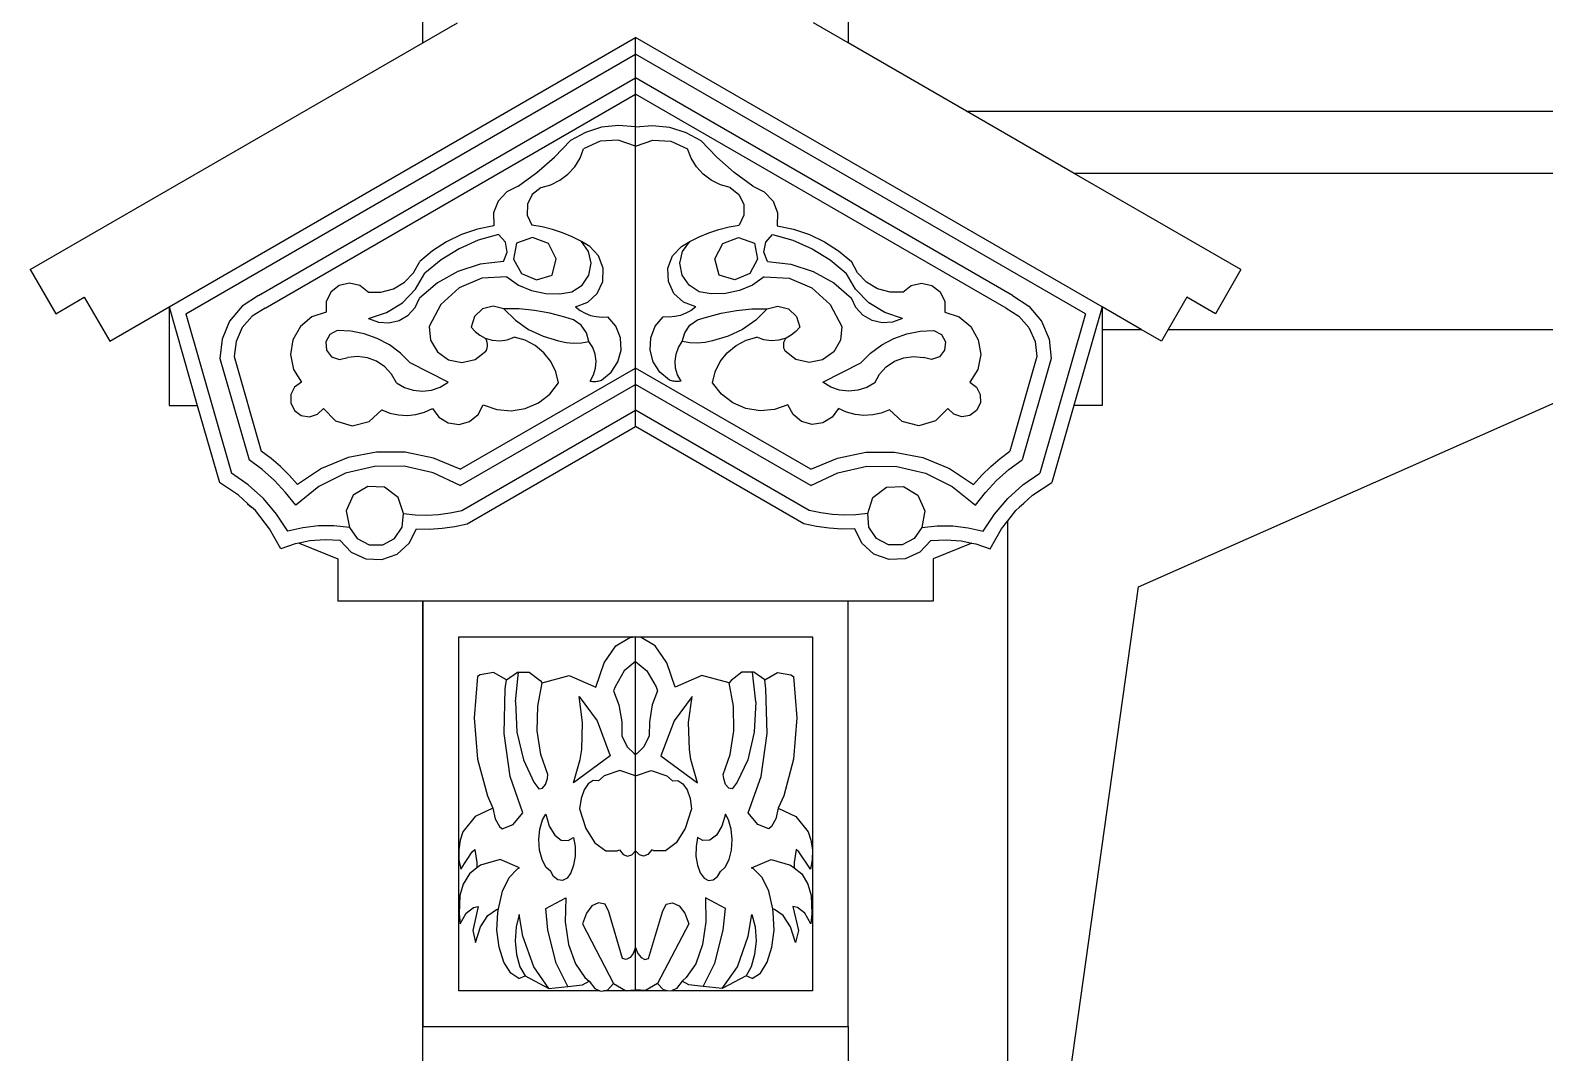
# Model space of a CAD drawing. Extents: x -24961 to 905641, y -154323 to 635957.
# Drawn here: x 395484 to 396909, y -129933 to -128971 of the extents above; entities that cross this region are included whole.
import ezdxf

# ---------------------------------------------------------------- set-up
doc = ezdxf.new("R2010")
doc.units = 0
doc.header["$LTSCALE"] = 1000
doc.header["$MEASUREMENT"] = 0
doc.layers.add('WALL', color=9, linetype='Continuous')
doc.layers.add('建筑_瓦', color=8, linetype='Continuous')

msp = doc.modelspace()

# ---------------------------------------------------------------- linework, layer by layer
for p, q in [((395853.6, -128983.1), (395853.6, -128607.9)), ((396253.6, -128936.2), (396253.6, -128983.1)), ((395853.6, -128983.1), (395886.1, -128964.4)), ((396253.6, -128983.1), (396221.1, -128964.4)), ((395484.4, -129196.3), (395853.6, -128983.1)), ((395614.9, -129231.4), (396053.6, -128978.2)), ((396053.6, -128993.6), (396053.6, -128978.2)), ((396492.3, -129231.4), (396053.6, -128978.2)), ((396364.7, -129047.3), (396253.6, -128983.1)), ((395630.6, -129237.8), (396053.6, -128993.6)), ((396053.6, -129015.9), (396053.6, -128993.6)), ((396476.6, -129237.8), (396053.6, -128993.6)), ((395699.1, -129220.6), (396053.6, -129015.9)), ((396053.6, -129031.3), (396053.6, -129015.9)), ((396408.1, -129220.6), (396053.6, -129015.9)), ((395705.2, -129232.5), (396053.6, -129031.3)), ((396053.6, -129062.1), (396053.6, -129031.3)), ((396402, -129232.5), (396053.6, -129031.3)), ((396364.7, -129047.3), (402553.6, -129047.3)), ((396466.2, -129105.9), (396364.7, -129047.3)), ((396037.6, -129060.7), (396021.7, -129062.4)), ((396053.6, -129062.1), (396037.6, -129060.7)), ((396053.6, -129062.1), (396069.6, -129060.7)), ((396069.6, -129060.7), (396085.5, -129062.4)), ((395977.3, -129090.7), (395992.4, -129075)), ((396006.4, -129067.3), (395992.4, -129075)), ((396020.4, -129075.6), (396004.8, -129082.6)), ((396021.7, -129062.4), (396006.4, -129067.3)), ((396037.4, -129074.7), (396020.4, -129075.6)), ((396053.6, -129080.1), (396037.4, -129074.7)), ((396053.6, -129080.1), (396053.6, -129062.1)), ((396053.6, -129080.1), (396069.8, -129074.7)), ((396069.8, -129074.7), (396086.8, -129075.6)), ((396085.5, -129062.4), (396100.8, -129067.3)), ((396086.8, -129075.6), (396102.4, -129082.6)), ((396100.8, -129067.3), (396114.9, -129075)), ((396130, -129090.7), (396114.9, -129075)), ((396001.4, -129091.5), (396004.8, -129082.6)), ((396053.6, -129288.8), (396053.6, -129080.1)), ((396105.8, -129091.5), (396102.4, -129082.6)), ((395960.9, -129105), (395977.3, -129090.7)), ((395990, -129106.6), (395996.4, -129099.6)), ((395996.4, -129099.6), (396001.4, -129091.5)), ((396110.8, -129099.6), (396105.8, -129091.5)), ((396117.2, -129106.6), (396110.8, -129099.6)), ((396146.3, -129105), (396130, -129090.7)), ((395943.3, -129117.8), (395932.5, -129123)), ((395943.3, -129117.8), (395960.9, -129105)), ((395964.7, -129119.1), (395973.8, -129116.5)), ((395973.8, -129116.5), (395982.4, -129112.3)), ((395982.4, -129112.3), (395990, -129106.6)), ((396124.8, -129112.3), (396117.2, -129106.6)), ((396133.4, -129116.5), (396124.8, -129112.3)), ((396142.5, -129119.1), (396133.4, -129116.5)), ((396163.9, -129117.8), (396146.3, -129105)), ((396163.9, -129117.8), (396174.7, -129123)), ((396622.8, -129196.3), (396466.2, -129105.9)), ((402553.6, -129105.9), (396466.2, -129105.9)), ((395924.3, -129131.8), (395920.1, -129143)), ((395932.5, -129123), (395924.3, -129131.8)), ((395956.5, -129125.5), (395951.9, -129134.8)), ((395964.7, -129119.1), (395956.5, -129125.5)), ((396142.5, -129119.1), (396150.7, -129125.5)), ((396150.7, -129125.5), (396155.3, -129134.8)), ((396174.7, -129123), (396182.9, -129131.8)), ((396182.9, -129131.8), (396187.1, -129143)), ((395920.1, -129143), (395920.3, -129155.1)), ((395951.9, -129134.8), (395951.7, -129145.2)), ((395951.7, -129145.2), (395956, -129154.6)), ((396155.5, -129145.2), (396151.2, -129154.6)), ((396155.3, -129134.8), (396155.5, -129145.2)), ((396187.1, -129143), (396186.9, -129155.1)), ((395904.9, -129158.3), (395890, -129163.4)), ((395920.3, -129155.1), (395904.9, -129158.3)), ((395965.8, -129156.2), (395956, -129154.6)), ((395975.4, -129158.5), (395965.8, -129156.2)), ((395984.8, -129161.6), (395975.4, -129158.5)), ((395993.9, -129165.3), (395984.8, -129161.6)), ((396113.3, -129165.3), (396122.5, -129161.6)), ((396122.5, -129161.6), (396131.9, -129158.5)), ((396131.9, -129158.5), (396141.5, -129156.2)), ((396141.5, -129156.2), (396151.2, -129154.6)), ((396186.9, -129155.1), (396202.3, -129158.3)), ((396202.3, -129158.3), (396217.2, -129163.4)), ((395875.9, -129170.2), (395862.7, -129178.7)), ((395890, -129163.4), (395875.9, -129170.2)), ((395905.7, -129168.6), (395887.6, -129176.6)), ((395924.8, -129163.3), (395905.7, -129168.6)), ((395931.2, -129170.4), (395924.8, -129163.3)), ((395932.9, -129179.9), (395931.2, -129170.4)), ((395941.8, -129171.4), (395938.9, -129186.5)), ((395956.8, -129166), (395941.8, -129171.4)), ((395971.7, -129171.8), (395956.8, -129166)), ((395979, -129186), (395971.7, -129171.8)), ((396002.7, -129169.8), (395993.9, -129165.3)), ((396010.5, -129174.4), (396002.7, -129169.8)), ((396009.4, -129179.1), (396002.7, -129169.8)), ((396018.9, -129183.4), (396010.5, -129174.4)), ((396088.3, -129183.4), (396096.7, -129174.4)), ((396096.7, -129174.4), (396104.5, -129169.8)), ((396097.9, -129179.1), (396104.5, -129169.8)), ((396104.5, -129169.8), (396113.3, -129165.3)), ((396128.2, -129186), (396135.6, -129171.8)), ((396135.6, -129171.8), (396150.4, -129166)), ((396150.4, -129166), (396165.4, -129171.4)), ((396165.4, -129171.4), (396168.3, -129186.5)), ((396174.4, -129179.9), (396176, -129170.4)), ((396176, -129170.4), (396182.4, -129163.3)), ((396182.4, -129163.3), (396201.5, -129168.6)), ((396201.5, -129168.6), (396219.6, -129176.6)), ((396217.2, -129163.4), (396231.3, -129170.2)), ((396231.3, -129170.2), (396244.5, -129178.7)), ((395844.8, -129199.4), (395850.6, -129188.7)), ((395862.7, -129178.7), (395850.6, -129188.7)), ((395870.7, -129187), (395855.5, -129199.7)), ((395887.6, -129176.6), (395870.7, -129187)), ((395929.4, -129188.8), (395907.5, -129191.2)), ((395929.4, -129188.8), (395932.9, -129179.9)), ((395938.9, -129186.5), (395946.2, -129200)), ((395975.1, -129201.5), (395979, -129186)), ((396011.8, -129190.2), (396009.4, -129179.1)), ((396023.2, -129195), (396018.9, -129183.4)), ((396084, -129195), (396088.3, -129183.4)), ((396095.4, -129190.2), (396097.9, -129179.1)), ((396132.2, -129201.5), (396128.2, -129186)), ((396168.3, -129186.5), (396161, -129200)), ((396177.8, -129188.8), (396174.4, -129179.9)), ((396177.8, -129188.8), (396199.7, -129191.2)), ((396219.6, -129176.6), (396236.5, -129187)), ((396236.5, -129187), (396251.7, -129199.7)), ((396244.5, -129178.7), (396256.7, -129188.7)), ((396262.4, -129199.4), (396256.7, -129188.7)), ((395484.4, -129196.3), (395508.3, -129237.7)), ((395836.4, -129208.2), (395844.8, -129199.4)), ((395846.6, -129214.8), (395855.5, -129199.7)), ((395886.5, -129197.9), (395867.2, -129208.6)), ((395907.5, -129191.2), (395886.5, -129197.9)), ((395932.5, -129203.2), (395909.2, -129204.4)), ((395932.5, -129203.2), (395943.6, -129210.8)), ((395946.2, -129200), (395960.4, -129205.9)), ((395960.4, -129205.9), (395975.1, -129201.5)), ((396003.3, -129210.9), (396009.7, -129201.4)), ((396009.7, -129201.4), (396011.8, -129190.2)), ((396022.8, -129207.3), (396023.2, -129195)), ((396084.5, -129207.3), (396084, -129195)), ((396097.6, -129201.4), (396095.4, -129190.2)), ((396103.9, -129210.9), (396097.6, -129201.4)), ((396146.9, -129205.9), (396132.2, -129201.5)), ((396161, -129200), (396146.9, -129205.9)), ((396174.7, -129203.2), (396163.6, -129210.8)), ((396174.7, -129203.2), (396198, -129204.4)), ((396199.7, -129191.2), (396220.7, -129197.9)), ((396220.7, -129197.9), (396240, -129208.6)), ((396260.6, -129214.8), (396251.7, -129199.7)), ((396270.8, -129208.2), (396262.4, -129199.4)), ((396622.8, -129196.3), (396598.9, -129237.7)), ((395767.2, -129217.3), (395762.8, -129226.2)), ((395775, -129211.2), (395767.2, -129217.3)), ((395784.7, -129209), (395775, -129211.2)), ((395794.3, -129211.2), (395784.7, -129209)), ((395802.1, -129217.4), (395794.3, -129211.2)), ((395802.1, -129217.4), (395814.2, -129217.6)), ((395814.2, -129217.6), (395826, -129214.4)), ((395826, -129214.4), (395836.4, -129208.2)), ((395834.3, -129227.4), (395846.6, -129214.8)), ((395867.2, -129208.6), (395850.5, -129223)), ((395887.7, -129213.4), (395870.5, -129229.1)), ((395909.2, -129204.4), (395887.7, -129213.4)), ((395943.6, -129210.8), (395955.9, -129216)), ((395955.9, -129216), (395969.1, -129218.8)), ((395982.5, -129219), (395993.7, -129217.1)), ((395993.7, -129217.1), (396003.3, -129210.9)), ((396008.6, -129227), (396017.6, -129218.6)), ((396017.6, -129218.6), (396022.8, -129207.3)), ((396089.6, -129218.6), (396084.5, -129207.3)), ((396098.6, -129227), (396089.6, -129218.6)), ((396113.5, -129217.1), (396103.9, -129210.9)), ((396124.7, -129219), (396113.5, -129217.1)), ((396151.3, -129216), (396138.2, -129218.8)), ((396163.6, -129210.8), (396151.3, -129216)), ((396198, -129204.4), (396219.5, -129213.4)), ((396219.5, -129213.4), (396236.7, -129229.1)), ((396240, -129208.6), (396256.7, -129223)), ((396272.9, -129227.4), (396260.6, -129214.8)), ((396281.2, -129214.4), (396270.8, -129208.2)), ((396293, -129217.6), (396281.2, -129214.4)), ((396305.1, -129217.4), (396293, -129217.6)), ((396305.1, -129217.4), (396312.9, -129211.2)), ((396312.9, -129211.2), (396322.6, -129209)), ((396322.6, -129209), (396332.3, -129211.2)), ((396332.3, -129211.2), (396340.1, -129217.3)), ((396340.1, -129217.3), (396344.4, -129226.2)), ((395508.3, -129237.7), (395535.2, -129222.2)), ((395535.2, -129222.2), (395559.1, -129263.7)), ((395559.1, -129263.7), (395614.9, -129231.4)), ((395614.9, -129231.4), (395614.9, -129323.9)), ((395614.9, -129231.4), (395641.4, -129323.9)), ((395683.7, -129230.7), (395671.9, -129244.8)), ((395699.1, -129220.6), (395683.7, -129230.7)), ((395705.2, -129232.5), (395693.1, -129240.1)), ((395762.8, -129226.2), (395762.7, -129236.2)), ((395819.3, -129236.7), (395834.3, -129227.4)), ((395839.7, -129239.1), (395846.3, -129231.9)), ((395846.3, -129231.9), (395850.5, -129223)), ((395870.5, -129229.1), (395859.6, -129249.7)), ((395919.7, -129230.6), (395909.6, -129233.2)), ((395929.8, -129233.1), (395919.7, -129230.6)), ((395969.1, -129218.8), (395982.5, -129219)), ((395997, -129231.3), (396008.6, -129227)), ((395997, -129231.3), (396001.4, -129234.6)), ((396110.2, -129231.3), (396098.6, -129227)), ((396110.2, -129231.3), (396105.8, -129234.6)), ((396138.2, -129218.8), (396124.7, -129219)), ((396177.4, -129233.1), (396187.5, -129230.6)), ((396187.5, -129230.6), (396197.6, -129233.2)), ((396236.7, -129229.1), (396247.6, -129249.7)), ((396260.9, -129231.9), (396256.7, -129223)), ((396267.5, -129239.1), (396260.9, -129231.9)), ((396287.9, -129236.7), (396272.9, -129227.4)), ((396344.4, -129226.2), (396344.5, -129236.2)), ((396402, -129232.5), (396414.1, -129240.1)), ((396408.1, -129220.6), (396423.5, -129230.7)), ((396423.5, -129230.7), (396435.3, -129244.8)), ((396492.3, -129231.4), (396465.8, -129323.9)), ((396492.3, -129231.4), (396492.3, -129252.6)), ((396529, -129252.6), (396492.3, -129231.4)), ((396572, -129222.2), (396554.5, -129252.6)), ((396598.9, -129237.7), (396572, -129222.2)), ((395630.6, -129237.8), (395673.5, -129387.6)), ((395671.9, -129244.8), (395664.7, -129261.7)), ((395693.1, -129240.1), (395683.8, -129250.8)), ((395749.3, -129240.8), (395738.4, -129249.8)), ((395762.7, -129236.2), (395749.3, -129240.8)), ((395802.6, -129242.1), (395819.3, -129236.7)), ((395802.6, -129242.1), (395811.8, -129245.7)), ((395811.8, -129245.7), (395821.6, -129246.3)), ((395821.6, -129246.3), (395831.2, -129244.1)), ((395831.2, -129244.1), (395839.7, -129239.1)), ((395902.1, -129240.5), (395899, -129250.4)), ((395909.6, -129233.2), (395902.1, -129240.5)), ((395929.8, -129233.1), (395940.6, -129243.7)), ((395944.3, -129233.2), (395929.8, -129233.1)), ((395940.6, -129243.7), (395953, -129252.5)), ((395958.7, -129234.6), (395944.3, -129233.2)), ((395973, -129237.1), (395958.7, -129234.6)), ((395987, -129240.9), (395973, -129237.1)), ((395995.3, -129243.4), (395987, -129240.9)), ((396002.4, -129248.5), (395995.3, -129243.4)), ((396001.4, -129234.6), (396006.2, -129237.3)), ((396006.2, -129237.3), (396011.3, -129239.3)), ((396011.3, -129239.3), (396016.7, -129240.5)), ((396016.7, -129240.5), (396022.2, -129241)), ((396022.2, -129241), (396027.6, -129240.7)), ((396035.1, -129249.6), (396027.6, -129240.7)), ((396072.1, -129249.6), (396079.6, -129240.7)), ((396085.1, -129241), (396079.6, -129240.7)), ((396090.5, -129240.5), (396085.1, -129241)), ((396095.9, -129239.3), (396090.5, -129240.5)), ((396101, -129237.3), (396095.9, -129239.3)), ((396105.8, -129234.6), (396101, -129237.3)), ((396104.8, -129248.5), (396111.9, -129243.4)), ((396111.9, -129243.4), (396120.2, -129240.9)), ((396120.2, -129240.9), (396134.2, -129237.1)), ((396134.2, -129237.1), (396148.5, -129234.6)), ((396148.5, -129234.6), (396162.9, -129233.2)), ((396166.6, -129243.7), (396154.3, -129252.5)), ((396162.9, -129233.2), (396177.4, -129233.1)), ((396177.4, -129233.1), (396166.6, -129243.7)), ((396197.6, -129233.2), (396205.1, -129240.5)), ((396205.1, -129240.5), (396208.2, -129250.4)), ((396276, -129244.1), (396267.5, -129239.1)), ((396285.6, -129246.3), (396276, -129244.1)), ((396295.4, -129245.7), (396285.6, -129246.3)), ((396304.6, -129242.1), (396287.9, -129236.7)), ((396304.6, -129242.1), (396295.4, -129245.7)), ((396344.5, -129236.2), (396357.9, -129240.8)), ((396357.9, -129240.8), (396368.8, -129249.8)), ((396414.1, -129240.1), (396423.4, -129250.8)), ((396476.6, -129237.8), (396433.8, -129387.6)), ((396435.3, -129244.8), (396442.5, -129261.7)), ((395683.8, -129250.8), (395678, -129263.8)), ((395738.4, -129249.8), (395731.3, -129262.2)), ((395766, -129257.2), (395762.2, -129264.2)), ((395773, -129253.5), (395766, -129257.2)), ((395785.9, -129254.1), (395773, -129253.5)), ((395798.5, -129256.6), (395785.9, -129254.1)), ((395810.7, -129260.9), (395798.5, -129256.6)), ((395822.1, -129267), (395810.7, -129260.9)), ((395859.6, -129249.7), (395860.9, -129262.5)), ((395899, -129250.4), (395902.8, -129254.5)), ((395902.8, -129254.5), (395907.2, -129258)), ((395907.2, -129258), (395912.1, -129260.6)), ((395912.6, -129261.2), (395912.1, -129260.6)), ((395912.1, -129260.6), (395918.9, -129262.6)), ((395913, -129261.9), (395912.6, -129261.2)), ((395932.8, -129262.2), (395939.4, -129259.7)), ((395949.7, -129262.6), (395939.4, -129259.7)), ((395953, -129252.5), (395966.6, -129259)), ((395966.6, -129259), (395981.2, -129263.3)), ((396007.4, -129255.6), (396002.4, -129248.5)), ((396009.8, -129263.9), (396007.4, -129255.6)), ((396039.4, -129260.3), (396035.1, -129249.6)), ((396040, -129271.9), (396039.4, -129260.3)), ((396067.2, -129271.9), (396067.9, -129260.3)), ((396067.9, -129260.3), (396072.1, -129249.6)), ((396097.4, -129263.9), (396099.8, -129255.6)), ((396099.8, -129255.6), (396104.8, -129248.5)), ((396140.6, -129259), (396126, -129263.3)), ((396154.3, -129252.5), (396140.6, -129259)), ((396157.5, -129262.6), (396167.8, -129259.7)), ((396174.4, -129262.2), (396167.8, -129259.7)), ((396195.1, -129260.6), (396188.3, -129262.6)), ((396194.3, -129261.9), (396194.6, -129261.2)), ((396194.6, -129261.2), (396195.1, -129260.6)), ((396200, -129258), (396195.1, -129260.6)), ((396204.4, -129254.5), (396200, -129258)), ((396208.2, -129250.4), (396204.4, -129254.5)), ((396247.6, -129249.7), (396246.4, -129262.5)), ((396285.1, -129267), (396296.5, -129260.9)), ((396296.5, -129260.9), (396308.7, -129256.6)), ((396308.7, -129256.6), (396321.3, -129254.1)), ((396321.3, -129254.1), (396334.2, -129253.5)), ((396334.2, -129253.5), (396341.2, -129257.2)), ((396341.2, -129257.2), (396345, -129264.2)), ((396368.8, -129249.8), (396375.9, -129262.2)), ((396423.4, -129250.8), (396429.3, -129263.8)), ((396492.3, -129252.6), (396529, -129252.6)), ((396492.3, -129252.6), (396492.3, -129323.9)), ((396548.1, -129263.7), (396529, -129252.6)), ((396554.5, -129252.6), (396548.1, -129263.7)), ((396554.5, -129252.6), (396663.6, -129252.6)), ((396663.6, -129252.6), (396813.6, -129252.6)), ((396813.6, -129252.6), (397073.6, -129252.6)), ((395664.7, -129261.7), (395662.8, -129280)), ((395678, -129263.8), (395676.1, -129278)), ((395731.3, -129262.2), (395729.1, -129276.2)), ((395762.2, -129264.2), (395762.9, -129272.1)), ((395762.9, -129272.1), (395767.8, -129278.3)), ((395832.5, -129274.7), (395822.1, -129267)), ((395841.6, -129283.8), (395832.5, -129274.7)), ((395860.9, -129262.5), (395867.3, -129273.6)), ((395867.3, -129273.6), (395877.7, -129281.1)), ((395902.8, -129280.7), (395912.9, -129272.8)), ((395912.9, -129272.8), (395913.3, -129272.1)), ((395913.3, -129262.6), (395913, -129261.9)), ((395913.6, -129263.3), (395913.3, -129262.6)), ((395913.3, -129272.1), (395913.6, -129271.4)), ((395913.8, -129264), (395913.6, -129263.3)), ((395913.6, -129271.4), (395913.8, -129270.7)), ((395914, -129264.7), (395913.8, -129264)), ((395913.8, -129270.7), (395914, -129270)), ((395914.2, -129265.5), (395914, -129264.7)), ((395914, -129270), (395914.2, -129269.2)), ((395914.3, -129266.2), (395914.2, -129265.5)), ((395914.2, -129269.2), (395914.3, -129268.5)), ((395914.3, -129267), (395914.3, -129266.2)), ((395914.3, -129267.7), (395914.3, -129267)), ((395914.3, -129268.5), (395914.3, -129267.7)), ((395918.9, -129262.6), (395925.9, -129263.1)), ((395925.9, -129263.1), (395932.8, -129262.2)), ((395959.1, -129267.6), (395949.7, -129262.6)), ((395967.3, -129274.4), (395959.1, -129267.6)), ((395973.9, -129282.8), (395967.3, -129274.4)), ((395981.2, -129263.3), (395988.3, -129264.7)), ((395988.3, -129264.7), (395995.4, -129265.3)), ((395995.4, -129265.3), (396002.7, -129265)), ((396002.7, -129265), (396009.8, -129263.9)), ((396013.3, -129269.5), (396009.8, -129263.9)), ((396015.6, -129275.7), (396013.3, -129269.5)), ((396037, -129283.1), (396040, -129271.9)), ((396070.2, -129283.1), (396067.2, -129271.9)), ((396091.7, -129275.7), (396093.9, -129269.5)), ((396093.9, -129269.5), (396097.4, -129263.9)), ((396104.6, -129265), (396097.4, -129263.9)), ((396111.8, -129265.3), (396104.6, -129265)), ((396119, -129264.7), (396111.8, -129265.3)), ((396126, -129263.3), (396119, -129264.7)), ((396133.3, -129282.8), (396139.9, -129274.4)), ((396139.9, -129274.4), (396148.1, -129267.6)), ((396148.1, -129267.6), (396157.5, -129262.6)), ((396181.3, -129263.1), (396174.4, -129262.2)), ((396188.3, -129262.6), (396181.3, -129263.1)), ((396192.9, -129267), (396193, -129266.2)), ((396192.9, -129267.7), (396192.9, -129267)), ((396193, -129268.5), (396192.9, -129267.7)), ((396193, -129265.5), (396193.2, -129264.7)), ((396193, -129266.2), (396193, -129265.5)), ((396193.1, -129269.2), (396193, -129268.5)), ((396193.2, -129270), (396193.1, -129269.2)), ((396193.2, -129264.7), (396193.4, -129264)), ((396193.4, -129270.7), (396193.2, -129270)), ((396193.4, -129264), (396193.6, -129263.3)), ((396193.7, -129271.4), (396193.4, -129270.7)), ((396193.6, -129263.3), (396193.9, -129262.6)), ((396193.9, -129272.1), (396193.7, -129271.4)), ((396193.9, -129262.6), (396194.3, -129261.9)), ((396194.3, -129272.8), (396193.9, -129272.1)), ((396204.4, -129280.7), (396194.3, -129272.8)), ((396240, -129273.6), (396229.5, -129281.1)), ((396246.4, -129262.5), (396240, -129273.6)), ((396265.6, -129283.8), (396274.7, -129274.7)), ((396274.7, -129274.7), (396285.1, -129267)), ((396344.3, -129272.1), (396339.5, -129278.3)), ((396345, -129264.2), (396344.3, -129272.1)), ((396375.9, -129262.2), (396378.2, -129276.2)), ((396429.3, -129263.8), (396431.1, -129278)), ((396442.5, -129261.7), (396444.4, -129280)), ((395662.8, -129280), (395690.1, -129375.2)), ((395676.1, -129278), (395701.5, -129366.9)), ((395729.1, -129276.2), (395731.9, -129290.1)), ((395767.8, -129278.3), (395775.3, -129280.8)), ((395775.3, -129280.8), (395782.9, -129278.8)), ((395792.2, -129277.9), (395782.9, -129278.8)), ((395801.4, -129279.1), (395792.2, -129277.9)), ((395810.1, -129282.4), (395801.4, -129279.1)), ((395817.8, -129287.7), (395810.1, -129282.4)), ((395824.1, -129294.5), (395817.8, -129287.7)), ((395877.4, -129302.2), (395841.6, -129283.8)), ((395877.7, -129281.1), (395890.3, -129283.6)), ((395888.6, -129384), (396053.6, -129288.8)), ((395890.3, -129283.6), (395902.8, -129280.7)), ((395978.6, -129292.4), (395973.9, -129282.8)), ((396014, -129295.2), (396015.9, -129288.9)), ((396016.5, -129282.3), (396015.6, -129275.7)), ((396015.9, -129288.9), (396016.5, -129282.3)), ((396030.7, -129292.8), (396037, -129283.1)), ((396053.6, -129304.2), (396053.6, -129288.8)), ((396218.6, -129384), (396053.6, -129288.8)), ((396076.5, -129292.8), (396070.2, -129283.1)), ((396090.8, -129282.3), (396091.7, -129275.7)), ((396091.3, -129288.9), (396090.8, -129282.3)), ((396093.2, -129295.2), (396091.3, -129288.9)), ((396128.6, -129292.4), (396133.3, -129282.8)), ((396216.9, -129283.6), (396204.4, -129280.7)), ((396229.5, -129281.1), (396216.9, -129283.6)), ((396229.8, -129302.2), (396265.6, -129283.8)), ((396283.1, -129294.5), (396289.4, -129287.7)), ((396289.4, -129287.7), (396297.1, -129282.4)), ((396297.1, -129282.4), (396305.8, -129279.1)), ((396305.8, -129279.1), (396315, -129277.9)), ((396315, -129277.9), (396324.3, -129278.8)), ((396331.9, -129280.8), (396324.3, -129278.8)), ((396339.5, -129278.3), (396331.9, -129280.8)), ((396378.2, -129276.2), (396375.4, -129290.1)), ((396431.1, -129278), (396405.7, -129366.9)), ((396444.4, -129280), (396417.2, -129375.2)), ((395731.9, -129290.1), (395739.4, -129302.1)), ((395739.4, -129302.1), (395733, -129306.7)), ((395828.7, -129302.7), (395824.1, -129294.5)), ((395828.7, -129302.7), (395836.2, -129307)), ((395870, -129306.7), (395877.4, -129302.2)), ((395972.9, -129313.4), (395981.2, -129302.7)), ((395981.2, -129302.7), (395978.6, -129292.4)), ((396010.8, -129301), (396014, -129295.2)), ((396010.8, -129301), (396011.9, -129301.2)), ((396011.9, -129301.2), (396013, -129301.4)), ((396013, -129301.4), (396014.1, -129301.5)), ((396014.1, -129301.5), (396015.2, -129301.5)), ((396015.2, -129301.5), (396016.3, -129301.5)), ((396016.3, -129301.5), (396017.4, -129301.3)), ((396017.4, -129301.3), (396018.5, -129301.1)), ((396018.5, -129301.1), (396019.5, -129300.8)), ((396019.5, -129300.8), (396020.6, -129300.5)), ((396020.6, -129300.5), (396021.6, -129300.1)), ((396021.6, -129300.1), (396030.7, -129292.8)), ((396085.6, -129300.1), (396076.5, -129292.8)), ((396086.6, -129300.5), (396085.6, -129300.1)), ((396087.7, -129300.8), (396086.6, -129300.5)), ((396088.7, -129301.1), (396087.7, -129300.8)), ((396089.8, -129301.3), (396088.7, -129301.1)), ((396090.9, -129301.5), (396089.8, -129301.3)), ((396092, -129301.5), (396090.9, -129301.5)), ((396093.1, -129301.5), (396092, -129301.5)), ((396094.2, -129301.4), (396093.1, -129301.5)), ((396096.4, -129301), (396093.2, -129295.2)), ((396095.3, -129301.2), (396094.2, -129301.4)), ((396096.4, -129301), (396095.3, -129301.2)), ((396126, -129302.7), (396128.6, -129292.4)), ((396134.3, -129313.4), (396126, -129302.7)), ((396237.2, -129306.7), (396229.8, -129302.2)), ((396278.5, -129302.7), (396271, -129307)), ((396278.5, -129302.7), (396283.1, -129294.5)), ((396375.4, -129290.1), (396367.9, -129302.1)), ((396367.9, -129302.1), (396374.2, -129306.7)), ((395729.4, -129313.7), (395729.3, -129321.6)), ((395733, -129306.7), (395729.4, -129313.7)), ((395836.2, -129307), (395844.5, -129309.7)), ((395844.5, -129309.7), (395853.1, -129310.5)), ((395853.1, -129310.5), (395861.8, -129309.5)), ((395861.8, -129309.5), (395870, -129306.7)), ((395888.6, -129399.4), (396053.6, -129304.2)), ((395962.2, -129321.6), (395972.9, -129313.4)), ((396053.6, -129328.4), (396053.6, -129304.2)), ((396218.6, -129399.4), (396053.6, -129304.2)), ((396145, -129321.6), (396134.3, -129313.4)), ((396245.5, -129309.5), (396237.2, -129306.7)), ((396254.1, -129310.5), (396245.5, -129309.5)), ((396262.7, -129309.7), (396254.1, -129310.5)), ((396271, -129307), (396262.7, -129309.7)), ((396374.2, -129306.7), (396377.8, -129313.7)), ((396377.8, -129313.7), (396377.9, -129321.6)), ((395614.9, -129323.9), (395641.4, -129323.9)), ((395641.4, -129323.9), (395662.2, -129396.4)), ((395729.3, -129321.6), (395732.8, -129328.6)), ((395732.8, -129328.6), (395739.2, -129333.3)), ((395746.9, -129334.6), (395754.4, -129332.3)), ((395754.4, -129332.3), (395760, -129326.8)), ((395760, -129326.8), (395771.5, -129338.5)), ((395803, -129339.2), (395814.9, -129328.1)), ((395814.9, -129328.1), (395822.6, -129331.1)), ((395822.6, -129331.1), (395830.7, -129332.9)), ((395838.9, -129333.4), (395847.1, -129332.5)), ((395847.1, -129332.5), (395855.1, -129330.3)), ((395855.1, -129330.3), (395862.6, -129326.8)), ((395862.6, -129326.8), (395868.6, -129335.1)), ((395890.2, -129422.7), (396053.6, -129328.4)), ((395897.5, -129339), (395905.5, -129332.5)), ((395905.5, -129332.5), (395910.3, -129323.4)), ((395910.3, -129323.4), (395923, -129327.9)), ((395923, -129327.9), (395936.5, -129329.1)), ((395936.5, -129329.1), (395949.8, -129326.9)), ((395949.8, -129326.9), (395962.2, -129321.6)), ((396053.6, -129343.7), (396053.6, -129328.4)), ((396217, -129422.7), (396053.6, -129328.4)), ((396157.4, -129326.9), (396145, -129321.6)), ((396170.7, -129329.1), (396157.4, -129326.9)), ((396184.2, -129327.9), (396170.7, -129329.1)), ((396196.9, -129323.4), (396184.2, -129327.9)), ((396201.7, -129332.5), (396196.9, -129323.4)), ((396209.7, -129339), (396201.7, -129332.5)), ((396244.6, -129326.8), (396238.6, -129335.1)), ((396252.1, -129330.3), (396244.6, -129326.8)), ((396260.1, -129332.5), (396252.1, -129330.3)), ((396268.3, -129333.4), (396260.1, -129332.5)), ((396284.6, -129331.1), (396276.6, -129332.9)), ((396292.3, -129328.1), (396284.6, -129331.1)), ((396304.2, -129339.2), (396292.3, -129328.1)), ((396347.2, -129326.8), (396335.8, -129338.5)), ((396352.8, -129332.3), (396347.2, -129326.8)), ((396360.3, -129334.6), (396352.8, -129332.3)), ((396374.4, -129328.6), (396368.1, -129333.3)), ((396377.9, -129321.6), (396374.4, -129328.6)), ((396465.8, -129323.9), (396445.1, -129396.4)), ((396492.3, -129323.9), (396465.8, -129323.9)), ((395739.2, -129333.3), (395746.9, -129334.6)), ((395771.5, -129338.5), (395787.1, -129343)), ((395787.1, -129343), (395803, -129339.2)), ((395830.7, -129332.9), (395838.9, -129333.4)), ((395868.6, -129335.1), (395877.4, -129340.4)), ((395877.4, -129340.4), (395887.6, -129341.8)), ((395887.6, -129341.8), (395897.5, -129339)), ((395895.2, -129435.2), (396053.6, -129343.7)), ((396212, -129435.2), (396053.6, -129343.7)), ((396219.6, -129341.8), (396209.7, -129339)), ((396229.8, -129340.4), (396219.6, -129341.8)), ((396238.6, -129335.1), (396229.8, -129340.4)), ((396276.6, -129332.9), (396268.3, -129333.4)), ((396320.1, -129343), (396304.2, -129339.2)), ((396335.8, -129338.5), (396320.1, -129343)), ((396368.1, -129333.3), (396360.3, -129334.6)), ((395702.5, -129384.3), (395690.1, -129375.2)), ((395710.8, -129373.9), (395701.5, -129366.9)), ((395719.6, -129381.5), (395710.8, -129373.9)), ((395783.4, -129372.9), (395758.3, -129383.2)), ((395810, -129367.8), (395783.4, -129372.9)), ((395837.1, -129368), (395810, -129367.8)), ((395863.7, -129373.4), (395837.1, -129368)), ((395888.6, -129384), (395863.7, -129373.4)), ((396218.6, -129384), (396243.5, -129373.4)), ((396243.5, -129373.4), (396270.1, -129368)), ((396270.1, -129368), (396297.2, -129367.8)), ((396297.2, -129367.8), (396323.8, -129372.9)), ((396323.8, -129372.9), (396348.9, -129383.2)), ((396387.6, -129381.5), (396396.4, -129373.9)), ((396396.4, -129373.9), (396405.7, -129366.9)), ((396404.7, -129384.3), (396417.2, -129375.2)), ((395689.3, -129398.6), (395673.5, -129387.6)), ((395714, -129394.5), (395702.5, -129384.3)), ((395727.9, -129389.6), (395719.6, -129381.5)), ((395758.3, -129383.2), (395735.7, -129398.3)), ((395780.8, -129387.8), (395755.7, -129400.1)), ((395808.1, -129381.4), (395780.8, -129387.8)), ((395836.1, -129381.2), (395808.1, -129381.4)), ((395863.4, -129387.4), (395836.1, -129381.2)), ((395888.6, -129399.4), (395863.4, -129387.4)), ((396218.6, -129399.4), (396243.9, -129387.4)), ((396243.9, -129387.4), (396271.2, -129381.2)), ((396271.2, -129381.2), (396299.2, -129381.4)), ((396299.2, -129381.4), (396326.4, -129387.8)), ((396326.4, -129387.8), (396351.5, -129400.1)), ((396348.9, -129383.2), (396371.5, -129398.3)), ((396379.3, -129389.6), (396387.6, -129381.5)), ((396393.2, -129394.5), (396404.7, -129384.3)), ((396417.9, -129398.6), (396433.8, -129387.6)), ((395680.2, -129408.3), (395662.2, -129396.4)), ((395703.6, -129411.5), (395689.3, -129398.6)), ((395724.5, -129405.7), (395714, -129394.5)), ((395735.7, -129398.3), (395727.9, -129389.6)), ((395755.7, -129400.1), (395734, -129417.8)), ((395801.7, -129400.1), (395788.1, -129408.4)), ((395817.6, -129400.9), (395801.7, -129400.1)), ((395830.3, -129410.5), (395817.6, -129400.9)), ((396276.9, -129410.5), (396289.6, -129400.9)), ((396289.6, -129400.9), (396305.5, -129400.1)), ((396305.5, -129400.1), (396319.1, -129408.4)), ((396351.5, -129400.1), (396373.2, -129417.8)), ((396371.5, -129398.3), (396379.3, -129389.6)), ((396382.7, -129405.7), (396393.2, -129394.5)), ((396403.6, -129411.5), (396417.9, -129398.6)), ((396427, -129408.3), (396445.1, -129396.4)), ((395688.5, -129416), (395680.2, -129408.3)), ((395688.5, -129416), (395688.8, -129416.4)), ((395692.4, -129419.5), (395688.5, -129416)), ((395688.8, -129416.4), (395692.4, -129419.5)), ((395716.1, -129426.2), (395703.6, -129411.5)), ((395734, -129417.8), (395724.5, -129405.7)), ((395788.1, -129408.4), (395781.6, -129423)), ((395835.3, -129425.6), (395830.3, -129410.5)), ((396271.9, -129425.6), (396276.9, -129410.5)), ((396319.1, -129408.4), (396325.6, -129423)), ((396373.2, -129417.8), (396382.7, -129405.7)), ((396391.1, -129426.2), (396403.6, -129411.5)), ((396414.8, -129419.5), (396418.7, -129416)), ((396418.4, -129416.4), (396414.8, -129419.5)), ((396418.7, -129416), (396418.4, -129416.4)), ((396418.7, -129416), (396427, -129408.3)), ((395696.1, -129422.9), (395692.4, -129419.5)), ((395709.5, -129439.9), (395696.1, -129422.9)), ((395726.6, -129442.3), (395716.1, -129426.2)), ((395781.6, -129423), (395784.5, -129438.7)), ((395834.1, -129438.3), (395835.3, -129425.6)), ((395835.3, -129425.6), (395846.3, -129426.7)), ((395846.3, -129426.7), (395857.4, -129427)), ((395857.4, -129427), (395868.4, -129426.4)), ((395868.4, -129426.4), (395879.4, -129425)), ((395879.4, -129425), (395890.2, -129422.7)), ((396227.9, -129425), (396217, -129422.7)), ((396238.8, -129426.4), (396227.9, -129425)), ((396249.8, -129427), (396238.8, -129426.4)), ((396260.9, -129426.7), (396249.8, -129427)), ((396271.9, -129425.6), (396260.9, -129426.7)), ((396273.1, -129438.3), (396271.9, -129425.6)), ((396325.6, -129423), (396322.7, -129438.7)), ((396380.6, -129442.3), (396391.1, -129426.2)), ((396403.6, -129432.4), (396411.1, -129422.9)), ((396411.1, -129422.9), (396414.8, -129419.5)), ((395720, -129458.7), (395709.5, -129439.9)), ((395740.8, -129439), (395726.6, -129442.3)), ((395755.3, -129437.2), (395740.8, -129439)), ((395770, -129437.1), (395755.3, -129437.2)), ((395784.5, -129438.7), (395770, -129437.1)), ((395784.5, -129438.7), (395791.7, -129449.2)), ((395827, -129449), (395834.1, -129438.3)), ((395840.7, -129453.6), (395847.5, -129440.1)), ((395847.5, -129440.1), (395859.5, -129440.3)), ((395859.5, -129440.3), (395871.6, -129439.5)), ((395871.6, -129439.5), (395883.5, -129437.8)), ((395883.5, -129437.8), (395895.2, -129435.2)), ((396223.7, -129437.8), (396212, -129435.2)), ((396235.7, -129439.5), (396223.7, -129437.8)), ((396247.7, -129440.3), (396235.7, -129439.5)), ((396259.7, -129440.1), (396247.7, -129440.3)), ((396266.5, -129453.6), (396259.7, -129440.1)), ((396280.2, -129449), (396273.1, -129438.3)), ((396322.7, -129438.7), (396315.5, -129449.2)), ((396322.7, -129438.7), (396337.3, -129437.1)), ((396337.3, -129437.1), (396351.9, -129437.2)), ((396351.9, -129437.2), (396366.4, -129439)), ((396366.4, -129439), (396380.6, -129442.3)), ((396387.2, -129458.7), (396397.7, -129439.9)), ((396397.7, -129439.9), (396403.6, -129432.4)), ((396403.6, -130320.9), (396403.6, -129432.4)), ((395733.5, -129454.2), (395720, -129458.7)), ((395737.4, -129453.4), (395733.5, -129454.2)), ((395747.4, -129451.4), (395737.4, -129453.4)), ((395737.4, -129453.4), (395773.6, -129468.1)), ((395761.6, -129450.3), (395747.4, -129451.4)), ((395775.8, -129450.9), (395761.6, -129450.3)), ((395775.8, -129450.9), (395786.3, -129461.9)), ((395791.7, -129449.2), (395803, -129455.1)), ((395803, -129455.1), (395815.8, -129455)), ((395815.8, -129455), (395827, -129449)), ((395829.4, -129463.7), (395840.7, -129453.6)), ((396277.8, -129463.7), (396266.5, -129453.6)), ((396291.4, -129455), (396280.2, -129449)), ((396304.2, -129455.1), (396291.4, -129455)), ((396315.5, -129449.2), (396304.2, -129455.1)), ((396331.4, -129450.9), (396321, -129461.9)), ((396331.4, -129450.9), (396345.6, -129450.3)), ((396369.8, -129453.4), (396333.6, -129468.1)), ((396345.6, -129450.3), (396359.8, -129451.4)), ((396359.8, -129451.4), (396369.8, -129453.4)), ((396369.8, -129453.4), (396373.7, -129454.2)), ((396373.7, -129454.2), (396387.2, -129458.7)), ((395773.6, -129468.1), (395773.6, -129507.9)), ((395786.3, -129461.9), (395800, -129468.1)), ((395800, -129468.1), (395815.1, -129468.7)), ((395815.1, -129468.7), (395829.4, -129463.7)), ((396292.1, -129468.7), (396277.8, -129463.7)), ((396307.2, -129468.1), (396292.1, -129468.7)), ((396321, -129461.9), (396307.2, -129468.1)), ((396333.6, -129468.1), (396333.6, -129507.9)), ((395853.6, -129507.9), (395773.6, -129507.9)), ((395853.6, -129507.9), (395853.6, -129907.9)), ((396253.6, -129507.9), (395853.6, -129507.9)), ((396253.6, -129907.9), (396253.6, -129507.9)), ((396333.6, -129507.9), (396253.6, -129507.9)), ((395887.3, -129741.8), (395887.3, -129541.6)), ((395887.3, -129541.6), (396053.6, -129541.6)), ((396035.2, -129549.9), (396048.2, -129542.1)), ((396048.2, -129542.1), (396053.6, -129541.6)), ((396059, -129542.1), (396053.6, -129541.6)), ((396053.6, -129564.7), (396053.6, -129541.6)), ((396053.6, -129541.6), (396219.9, -129541.6)), ((396072.1, -129549.9), (396059, -129542.1)), ((396219.9, -129541.6), (396219.9, -129741.8)), ((396024.1, -129566.1), (396035.2, -129549.9)), ((396083.1, -129566.1), (396072.1, -129549.9)), ((395932.1, -129582.1), (395942.5, -129574.6)), ((395942.5, -129574.6), (395943.6, -129574.7)), ((396016.4, -129588.8), (396024.1, -129566.1)), ((396043, -129573.4), (396034.3, -129588.6)), ((396053.6, -129564.7), (396043, -129573.4)), ((396053.6, -129652), (396053.6, -129564.7)), ((396053.6, -129564.7), (396064.2, -129573.4)), ((396064.2, -129573.4), (396072.9, -129588.6)), ((396090.9, -129588.8), (396083.1, -129566.1)), ((396164.7, -129574.6), (396163.7, -129574.7)), ((396175.1, -129582.1), (396164.7, -129574.6)), ((395905.1, -129578.9), (395901.9, -129617.7)), ((395907.5, -129577.4), (395905.1, -129578.9)), ((395920, -129575.2), (395907.5, -129577.4)), ((395932.1, -129582.1), (395920, -129575.2)), ((395931, -129590.3), (395932.1, -129582.1)), ((395940.6, -129602.5), (395943.6, -129574.7)), ((395943.6, -129574.7), (395953.5, -129574.8)), ((395953.5, -129574.8), (395963.9, -129582.5)), ((395961.6, -129606.6), (395965.7, -129584.9)), ((395963.9, -129582.5), (395965.7, -129584.9)), ((395965.7, -129584.9), (395991.2, -129577.9)), ((395991.2, -129577.9), (396016.4, -129588.8)), ((396034.3, -129588.6), (396032.9, -129592.3)), ((396072.9, -129588.6), (396074.3, -129592.3)), ((396116, -129577.9), (396090.9, -129588.8)), ((396141.5, -129584.9), (396116, -129577.9)), ((396143.4, -129582.5), (396141.5, -129584.9)), ((396145.6, -129606.6), (396141.5, -129584.9)), ((396153.7, -129574.8), (396143.4, -129582.5)), ((396163.7, -129574.7), (396153.7, -129574.8)), ((396166.7, -129602.5), (396163.7, -129574.7)), ((396175.1, -129582.1), (396187.2, -129575.2)), ((396176.2, -129590.3), (396175.1, -129582.1)), ((396187.2, -129575.2), (396199.7, -129577.4)), ((396199.7, -129577.4), (396202.1, -129578.9)), ((396202.1, -129578.9), (396205.3, -129617.7)), ((395929.9, -129632.3), (395931, -129590.3)), ((395940.6, -129602.5), (395942.1, -129631.2)), ((396003.8, -129622), (396000.5, -129597.6)), ((396000.5, -129597.6), (396017.4, -129620.5)), ((396032.9, -129592.3), (396037.9, -129605.5)), ((396074.3, -129592.3), (396069.3, -129605.5)), ((396106.7, -129597.6), (396089.8, -129620.5)), ((396103.4, -129622), (396106.7, -129597.6)), ((396166.7, -129602.5), (396165.1, -129631.2)), ((396177.3, -129632.3), (396176.2, -129590.3)), ((395961.2, -129629.8), (395961.6, -129606.6)), ((396037.9, -129605.5), (396040.6, -129621.3)), ((396069.3, -129605.5), (396066.6, -129621.3)), ((396146, -129629.8), (396145.6, -129606.6)), ((395901.9, -129617.7), (395905.1, -129656.5)), ((395942.1, -129631.2), (395948.1, -129657.3)), ((395964.5, -129652.1), (395961.2, -129629.8)), ((396003, -129647.3), (396003.8, -129622)), ((396017.4, -129620.5), (396029.8, -129653.4)), ((396040.6, -129621.3), (396040.7, -129634.7)), ((396066.6, -129621.3), (396066.5, -129634.7)), ((396089.8, -129620.5), (396077.4, -129653.4)), ((396104.2, -129647.3), (396103.4, -129622)), ((396142.7, -129652.1), (396146, -129629.8)), ((396165.1, -129631.2), (396159.1, -129657.3)), ((396205.3, -129617.7), (396202.2, -129656.5)), ((395935.6, -129672.7), (395929.9, -129632.3)), ((396040.7, -129634.7), (396045.8, -129645)), ((396045.8, -129645), (396052.2, -129651.3)), ((396061.4, -129645), (396055, -129651.3)), ((396066.5, -129634.7), (396061.4, -129645)), ((396171.6, -129672.7), (396177.3, -129632.3)), ((395905.1, -129656.5), (395914.3, -129691)), ((395948.1, -129657.3), (395958, -129678.1)), ((395971.1, -129670.9), (395964.5, -129652.1)), ((396029.8, -129653.4), (395995.3, -129678.8)), ((395995.3, -129678.8), (396001.6, -129657)), ((396001.6, -129657), (396003, -129647.3)), ((396052.2, -129651.3), (396053.6, -129652)), ((396055, -129651.3), (396053.6, -129652)), ((396053.6, -129672.2), (396053.6, -129652)), ((396077.4, -129653.4), (396111.9, -129678.8)), ((396105.6, -129657), (396104.2, -129647.3)), ((396111.9, -129678.8), (396105.6, -129657)), ((396136.1, -129670.9), (396142.7, -129652.1)), ((396159.1, -129657.3), (396149.2, -129678.1)), ((396202.2, -129656.5), (396192.9, -129691)), ((395947.6, -129706.9), (395935.6, -129672.7)), ((395970.7, -129674.7), (395971.1, -129670.9)), ((396024.2, -129672.3), (396018.7, -129677)), ((396038.9, -129667.2), (396024.2, -129672.3)), ((396053.6, -129672.2), (396038.9, -129667.2)), ((396053.6, -129672.2), (396068.3, -129667.2)), ((396053.6, -129742.6), (396053.6, -129672.2)), ((396068.3, -129667.2), (396083, -129672.3)), ((396083, -129672.3), (396088.5, -129677)), ((396136.5, -129674.7), (396136.1, -129670.9)), ((396159.6, -129706.9), (396171.6, -129672.7)), ((395958, -129678.1), (395962.8, -129684.3)), ((395962.8, -129684.3), (395966, -129683.8)), ((395966, -129683.8), (395968.9, -129680.4)), ((395968.9, -129680.4), (395970.7, -129674.7)), ((396005.2, -129685.5), (396002.4, -129693.6)), ((396009.2, -129679.6), (396005.2, -129685.5)), ((396013.8, -129676.7), (396009.2, -129679.6)), ((396018.7, -129677), (396013.8, -129676.7)), ((396088.5, -129677), (396093.4, -129676.7)), ((396093.4, -129676.7), (396098.1, -129679.6)), ((396098.1, -129679.6), (396102, -129685.5)), ((396102, -129685.5), (396104.9, -129693.6)), ((396138.3, -129680.4), (396136.5, -129674.7)), ((396141.2, -129683.8), (396138.3, -129680.4)), ((396144.5, -129684.3), (396141.2, -129683.8)), ((396149.2, -129678.1), (396144.5, -129684.3)), ((395919.5, -129702.7), (395902.9, -129710.6)), ((395914.3, -129691), (395919.5, -129702.7)), ((395919.5, -129702.7), (395921.7, -129712.5)), ((396002.4, -129693.6), (396001, -129703.2)), ((396104.9, -129693.6), (396106.2, -129703.2)), ((396187.7, -129702.7), (396185.5, -129712.5)), ((396192.9, -129691), (396187.7, -129702.7)), ((396187.7, -129702.7), (396204.3, -129710.6)), ((395902.9, -129710.6), (395891.3, -129725)), ((395921.7, -129712.5), (395925.7, -129719.7)), ((395938.5, -129718.1), (395947.6, -129706.9)), ((395963.7, -129722.2), (395966.2, -129713.5)), ((395966.2, -129713.5), (395969.1, -129708.1)), ((395969.1, -129708.1), (395972.5, -129719.5)), ((396001, -129703.2), (396006.9, -129721.7)), ((396106.2, -129703.2), (396100.3, -129721.7)), ((396138.1, -129708.1), (396134.7, -129719.5)), ((396141, -129713.5), (396138.1, -129708.1)), ((396143.5, -129722.2), (396141, -129713.5)), ((396168.7, -129718.1), (396159.6, -129706.9)), ((396185.5, -129712.5), (396181.5, -129719.7)), ((396204.3, -129710.6), (396216, -129725)), ((395891.3, -129725), (395888.6, -129732.7)), ((395925.7, -129719.7), (395928.1, -129722)), ((395928.1, -129722), (395938.5, -129718.1)), ((395962.7, -129732.1), (395963.7, -129722.2)), ((395972.5, -129719.5), (395977.6, -129728)), ((395977.6, -129728), (395983.7, -129732.7)), ((395990.2, -129733.1), (395995.3, -129730.3)), ((395995.3, -129730.3), (395996.7, -129738.7)), ((396006.9, -129721.7), (396015.4, -129735.3)), ((396100.3, -129721.7), (396091.8, -129735.3)), ((396111.9, -129730.3), (396110.5, -129738.7)), ((396117, -129733.1), (396111.9, -129730.3)), ((396129.6, -129728), (396123.5, -129732.7)), ((396134.7, -129719.5), (396129.6, -129728)), ((396144.5, -129732.1), (396143.5, -129722.2)), ((396179.1, -129722), (396168.7, -129718.1)), ((396181.5, -129719.7), (396179.1, -129722)), ((396216, -129725), (396218.6, -129732.7)), ((395888.6, -129732.7), (395887.3, -129741.8)), ((395887.3, -129741.8), (395887.5, -129751.2)), ((395887.3, -129874.2), (395887.3, -129741.8)), ((395889.2, -129760), (395900, -129743.7)), ((395900, -129743.7), (395902.5, -129741.5)), ((395902.5, -129741.5), (395904.3, -129753.7)), ((395963.4, -129742.1), (395962.7, -129732.1)), ((395965.7, -129751), (395963.4, -129742.1)), ((395983.7, -129732.7), (395990.2, -129733.1)), ((395996.7, -129738.7), (395996.8, -129747.7)), ((396015.4, -129735.3), (396025.6, -129742.6)), ((396025.6, -129742.6), (396036.3, -129742.7)), ((396036.3, -129742.7), (396038.5, -129741.9)), ((396038.5, -129741.9), (396042, -129746.1)), ((396050, -129746.5), (396053.6, -129742.6)), ((396057.2, -129746.5), (396053.6, -129742.6)), ((396053.6, -129833.6), (396053.6, -129742.6)), ((396068.8, -129741.9), (396065.2, -129746.1)), ((396070.9, -129742.7), (396068.8, -129741.9)), ((396081.7, -129742.6), (396070.9, -129742.7)), ((396091.8, -129735.3), (396081.7, -129742.6)), ((396110.5, -129738.7), (396110.4, -129747.7)), ((396123.5, -129732.7), (396117, -129733.1)), ((396141.5, -129751), (396143.8, -129742.1)), ((396143.8, -129742.1), (396144.5, -129732.1)), ((396204.7, -129741.5), (396202.9, -129753.7)), ((396207.2, -129743.7), (396204.7, -129741.5)), ((396218, -129760), (396207.2, -129743.7)), ((396218.6, -129732.7), (396219.9, -129741.8)), ((396219.9, -129741.8), (396219.7, -129751.2)), ((396219.9, -129741.8), (396219.9, -129874.2)), ((395887.5, -129751.2), (395889.2, -129760)), ((395904.4, -129758.8), (395897.3, -129764.2)), ((395904.3, -129753.7), (395904.4, -129758.8)), ((395907.9, -129756.2), (395904.4, -129758.8)), ((395926.3, -129750.9), (395907.9, -129756.2)), ((395944.4, -129758.7), (395926.3, -129750.9)), ((395934.6, -129767.7), (395942.7, -129759.6)), ((395942.7, -129759.6), (395944.4, -129758.7)), ((395969.3, -129758), (395965.7, -129751)), ((395973.8, -129762.1), (395969.3, -129758)), ((395995.4, -129756.2), (395992.8, -129763.4)), ((395996.8, -129747.7), (395995.4, -129756.2)), ((396042, -129746.1), (396046, -129747.7)), ((396046, -129747.7), (396050, -129746.5)), ((396061.2, -129747.7), (396057.2, -129746.5)), ((396065.2, -129746.1), (396061.2, -129747.7)), ((396110.4, -129747.7), (396111.8, -129756.2)), ((396111.8, -129756.2), (396114.4, -129763.4)), ((396133.4, -129762.1), (396137.9, -129758)), ((396137.9, -129758), (396141.5, -129751)), ((396162.8, -129758.7), (396181, -129750.9)), ((396164.5, -129759.6), (396162.8, -129758.7)), ((396172.6, -129767.7), (396164.5, -129759.6)), ((396181, -129750.9), (396199.3, -129756.2)), ((396199.3, -129756.2), (396202.8, -129758.8)), ((396202.9, -129753.7), (396202.8, -129758.8)), ((396202.8, -129758.8), (396209.9, -129764.2)), ((396219.7, -129751.2), (396218, -129760)), ((395897.3, -129764.2), (395891.5, -129774.1)), ((395928.4, -129780.8), (395934.6, -129767.7)), ((395976.5, -129766.7), (395973.8, -129762.1)), ((395980.5, -129770.1), (395976.5, -129766.7)), ((395984.9, -129770.7), (395980.5, -129770.1)), ((395989.2, -129768.4), (395984.9, -129770.7)), ((395992.8, -129763.4), (395989.2, -129768.4)), ((396114.4, -129763.4), (396118.1, -129768.4)), ((396118.1, -129768.4), (396122.3, -129770.7)), ((396122.3, -129770.7), (396126.7, -129770.1)), ((396126.7, -129770.1), (396130.7, -129766.7)), ((396130.7, -129766.7), (396133.4, -129762.1)), ((396178.9, -129780.8), (396172.6, -129767.7)), ((396209.9, -129764.2), (396215.7, -129774.1)), ((395888.3, -129784.6), (395887.7, -129801.5)), ((395891.5, -129774.1), (395888.3, -129784.6)), ((395924.6, -129797.4), (395928.4, -129780.8)), ((395969.1, -129796.9), (395987.9, -129787)), ((395987.9, -129787), (395987.5, -129809.4)), ((396138.2, -129796.9), (396119.3, -129787)), ((396119.3, -129787), (396119.7, -129809.4)), ((396182.6, -129797.4), (396178.9, -129780.8)), ((396215.7, -129774.1), (396218.9, -129784.6)), ((396218.9, -129784.6), (396219.5, -129801.5)), ((395887.7, -129801.5), (395888.7, -129811.4)), ((395888.7, -129811.4), (395894.3, -129801.4)), ((395894.3, -129801.4), (395901.2, -129796)), ((395905.6, -129795.2), (395900.5, -129817.5)), ((395901.2, -129796), (395905.6, -129795.2)), ((395914.7, -129803.5), (395922.9, -129797.9)), ((395922.9, -129797.9), (395924.6, -129797.4)), ((395923.3, -129817.2), (395924.1, -129800.6)), ((395924.1, -129800.6), (395924.6, -129797.4)), ((395971.2, -129817.3), (395969.1, -129796.9)), ((396007.4, -129801.3), (396003.6, -129811.4)), ((396012.6, -129794.4), (396007.4, -129801.3)), ((396018.7, -129791.5), (396012.6, -129794.4)), ((396024.9, -129792.8), (396018.7, -129791.5)), ((396028.4, -129800.2), (396024.9, -129792.8)), ((396041.4, -129844.1), (396028.4, -129800.2)), ((396065.8, -129844.1), (396078.8, -129800.2)), ((396078.8, -129800.2), (396082.3, -129792.8)), ((396082.3, -129792.8), (396088.5, -129791.5)), ((396088.5, -129791.5), (396094.6, -129794.4)), ((396094.6, -129794.4), (396099.8, -129801.3)), ((396099.8, -129801.3), (396103.6, -129811.4)), ((396136, -129817.3), (396138.2, -129796.9)), ((396183.1, -129800.6), (396182.6, -129797.4)), ((396184.3, -129797.9), (396182.6, -129797.4)), ((396183.9, -129817.2), (396183.1, -129800.6)), ((396192.5, -129803.5), (396184.3, -129797.9)), ((396206, -129796), (396201.6, -129795.2)), ((396201.6, -129795.2), (396206.7, -129817.5)), ((396212.9, -129801.4), (396206, -129796)), ((396218.5, -129811.4), (396212.9, -129801.4)), ((396219.5, -129801.5), (396218.5, -129811.4)), ((395903.1, -129829), (395907.9, -129814.3)), ((395907.9, -129814.3), (395914.7, -129803.5)), ((395941.2, -129814.3), (395940.4, -129827.4)), ((395944.1, -129802.5), (395941.2, -129814.3)), ((395947.6, -129822.8), (395944.1, -129802.5)), ((395987.5, -129809.4), (395990.6, -129830.8)), ((396003.6, -129811.4), (396032.9, -129867.6)), ((396103.6, -129811.4), (396074.3, -129867.6)), ((396119.7, -129809.4), (396116.6, -129830.8)), ((396159.6, -129822.8), (396163.1, -129802.5)), ((396163.1, -129802.5), (396166, -129814.3)), ((396166, -129814.3), (396166.9, -129827.4)), ((396199.4, -129814.3), (396192.5, -129803.5)), ((396204.1, -129829), (396199.4, -129814.3)), ((395900.5, -129817.5), (395903.1, -129829)), ((395925.3, -129833.4), (395923.3, -129817.2)), ((395940.4, -129827.4), (395941.6, -129840.3)), ((395957.8, -129851.8), (395947.6, -129822.8)), ((395978.9, -129848.4), (395971.2, -129817.3)), ((395990.6, -129830.8), (395997, -129849)), ((396116.6, -129830.8), (396110.2, -129849)), ((396128.3, -129848.4), (396136, -129817.3)), ((396149.4, -129851.8), (396159.6, -129822.8)), ((396166.9, -129827.4), (396165.6, -129840.3)), ((396181.9, -129833.4), (396183.9, -129817.2)), ((396206.7, -129817.5), (396204.1, -129829)), ((395929.7, -129847.4), (395925.3, -129833.4)), ((395941.6, -129840.3), (395944.9, -129851.7)), ((396044.9, -129844.8), (396041.4, -129844.1)), ((396048.4, -129843.1), (396044.9, -129844.8)), ((396051.4, -129839.3), (396048.4, -129843.1)), ((396053.6, -129833.6), (396051.4, -129839.3)), ((396053.6, -129873.5), (396053.6, -129833.6)), ((396053.6, -129833.6), (396055.8, -129839.3)), ((396055.8, -129839.3), (396058.8, -129843.1)), ((396058.8, -129843.1), (396062.3, -129844.8)), ((396062.3, -129844.8), (396065.8, -129844.1)), ((396165.6, -129840.3), (396162.3, -129851.7)), ((396177.5, -129847.4), (396181.9, -129833.4)), ((395936.2, -129857.6), (395929.7, -129847.4)), ((395943.9, -129862.9), (395936.2, -129857.6)), ((395944.9, -129851.7), (395949.8, -129860.2)), ((395972.2, -129872.1), (395957.8, -129851.8)), ((395989.9, -129870.2), (395978.9, -129848.4)), ((395997, -129849), (396005.9, -129861.9)), ((396110.2, -129849), (396101.3, -129861.9)), ((396117.3, -129870.2), (396128.3, -129848.4)), ((396135, -129872.1), (396149.4, -129851.8)), ((396162.3, -129851.7), (396157.5, -129860.2)), ((396163.3, -129862.9), (396171, -129857.6)), ((396171, -129857.6), (396177.5, -129847.4)), ((395943.9, -129862.9), (395949.8, -129860.2)), ((395949.8, -129860.2), (395972.2, -129872.1)), ((395972.2, -129872.1), (395989.9, -129870.2)), ((395989.9, -129870.2), (396003.6, -129868.7)), ((396003.6, -129868.7), (396009.9, -129865.3)), ((396005.9, -129861.9), (396009.9, -129865.3)), ((396009.9, -129865.3), (396015.2, -129872)), ((396015.2, -129872), (396020, -129874.2)), ((396023.5, -129874.2), (396027.4, -129873.3)), ((396027.4, -129873.3), (396032.9, -129867.6)), ((396032.9, -129867.6), (396044.2, -129874)), ((396044.2, -129874), (396053.6, -129873.5)), ((396063, -129874), (396053.6, -129873.5)), ((396074.3, -129867.6), (396063, -129874)), ((396079.9, -129873.3), (396074.3, -129867.6)), ((396083.7, -129874.2), (396079.9, -129873.3)), ((396092, -129872), (396087.3, -129874.2)), ((396097.3, -129865.3), (396092, -129872)), ((396101.3, -129861.9), (396097.3, -129865.3)), ((396103.6, -129868.7), (396097.3, -129865.3)), ((396117.3, -129870.2), (396103.6, -129868.7)), ((396135, -129872.1), (396117.3, -129870.2)), ((396157.5, -129860.2), (396135, -129872.1)), ((396163.3, -129862.9), (396157.5, -129860.2)), ((396020, -129874.2), (395887.3, -129874.2)), ((396020, -129874.2), (396021.2, -129874.8)), ((396021.2, -129874.8), (396023.5, -129874.2)), ((396083.7, -129874.2), (396023.5, -129874.2)), ((396086, -129874.8), (396083.7, -129874.2)), ((396087.3, -129874.2), (396086, -129874.8)), ((396219.9, -129874.2), (396087.3, -129874.2)), ((395853.6, -129907.9), (396253.6, -129907.9)), ((395853.6, -130729.3), (395853.6, -129907.9)), ((396253.6, -129907.9), (396253.6, -130320.9))]:
    msp.add_line(p, q)
at = {"layer": 'WALL'}
for p, q in [((395853.6, -128983.1), (395853.6, -128607.9)), ((395484.4, -129196.3), (395853.6, -128983.1)), ((395484.4, -129196.3), (395508.3, -129237.7)), ((395508.3, -129237.7), (395535.2, -129222.2)), ((395535.2, -129222.2), (395559.1, -129263.7)), ((395559.1, -129263.7), (395614.9, -129231.4)), ((395614.9, -129231.4), (395614.9, -129323.9)), ((395614.9, -129323.9), (395641.4, -129323.9)), ((395641.4, -129323.9), (395662.2, -129396.4)), ((395680.2, -129408.3), (395662.2, -129396.4)), ((395688.5, -129416), (395680.2, -129408.3)), ((395692.4, -129419.5), (395688.5, -129416)), ((395688.8, -129416.4), (395692.4, -129419.5)), ((395696.1, -129422.9), (395692.4, -129419.5)), ((395709.5, -129439.9), (395696.1, -129422.9)), ((395720, -129458.7), (395709.5, -129439.9)), ((395733.5, -129454.2), (395720, -129458.7)), ((395737.4, -129453.4), (395773.6, -129468.1)), ((395773.6, -129468.1), (395773.6, -129507.9)), ((395853.6, -129507.9), (395773.6, -129507.9)), ((395853.6, -145029.1), (395853.6, -129507.9))]:
    msp.add_line(p, q, dxfattribs=at)
at = {"layer": '建筑_瓦'}
msp.add_lwpolyline([(396410.6, -130320.9), (396526.5, -129494.5), (397073.6, -129252.6)], dxfattribs=at)

doc.saveas('drawing.dxf')
